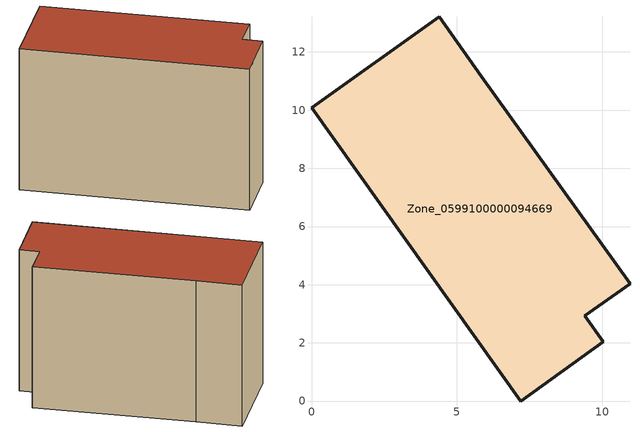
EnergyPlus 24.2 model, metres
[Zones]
Zone_0599100000094669
 floor ground (C_G): 7.19,0 0,10.07 4.4,13.21 5.84,11.16 10.95,4.04 9.4,2.93 10.04,2.04 z0
 wall outside (C_F): 0,10.07 7.19,0 10.04,2.04 9.4,2.93 10.95,4.04 5.84,11.16 4.4,13.21 0,10.07 z0:8.2
 roof outside (C_R): 10.04,2.04 9.4,2.93 10.95,4.04 5.84,11.16 4.4,13.21 0,10.07 7.19,0 z8.2
[BUILDING]
Pand.0599100000094669: North Axis=0; Terrain=City; Loads Convergence Tolerance Value=0.04; Temperature Convergence Tolerance Value=0.4; Solar Distribution=FullExterior; Maximum Number of Warmup Days=25; Minimum Number of Warmup Days=1
[Site:Location]
Rotterdam.The.Hague.AP_ZH_NLD Design_Conditions: Latitude=51.96; Longitude=4.45; Time Zone=1; Elevation=-4.5
[SITE:GROUNDTEMPERATURE:BUILDINGSURFACE]
18, 18, 18, 18, 18, 18, 18, 18, 18, 18, 18, 18
[MATERIAL] Thermal Absorptance=0.9; Solar Absorptance=0.7; Visible Absorptance=0.7
Name | Roughness | Thickness | Conductivity | Density | Specific Heat
G.TI.1975-1991 | MediumSmooth | 0.15 | 0.288461 | 540 | 1210
F.TI.1975-1991 | Rough | 0.3 | 0.230769 | 1920 | 840
R.TI.1975-1991 | MediumRough | 0.2 | 0.153846 | 1500 | 1000
[CONSTRUCTION]
C_G: G.TI.1975-1991
C_F: F.TI.1975-1991
C_R: R.TI.1975-1991
[ZONE]
Zone_0599100000094669: Type=1; Multiplier=1; Ceiling Height=Autocalculate; Volume=Autocalculate; Floor Area=autocalculate; Part of Total Floor Area=Yes
[ZONEINFILTRATION:DESIGNFLOWRATE]
Infil_Zone_0599100000094669: Zone or ZoneList or Space or SpaceList=Zone_0599100000094669; Schedule=AlwaysOn; Design Flow Rate Calculation Method=Flow/Area; Flow Rate per Floor Area=0.003; Constant Term Coefficient=1; Temperature Term Coefficient=0; Velocity Term Coefficient=0; Velocity Squared Term Coefficient=0
[HVACTEMPLATE:ZONE:IDEALLOADSAIRSYSTEM]
Zone_0599100000094669: Maximum Heating Supply Air Temperature=50; Minimum Cooling Supply Air Temperature=13; Maximum Heating Supply Air Humidity Ratio=0.0156; Minimum Cooling Supply Air Humidity Ratio=0.0077; Heating Limit=NoLimit; Cooling Limit=NoLimit; Dehumidification Control Type=ConstantSensibleHeatRatio; Cooling Sensible Heat Ratio=0.7; Dehumidification Setpoint=60; Humidification Control Type=None; Humidification Setpoint=30; Outdoor Air Method=None; Outdoor Air Flow Rate per Person=0.00944; Outdoor Air Flow Rate per Zone Floor Area=0; Outdoor Air Flow Rate per Zone=0; Demand Controlled Ventilation Type=None; Outdoor Air Economizer Type=NoEconomizer; Heat Recovery Type=None; Sensible Heat Recovery Effectiveness=0.7; Latent Heat Recovery Effectiveness=0.65
[ZONECONTROL:THERMOSTAT]
ThermostatControl_Zone_0599100000094669: Zone or ZoneList=Zone_0599100000094669; Control Type Schedule=DualSetpointControlType; Control 1=Thermostat_Zone_0599100000094669; Temperature Difference Between Cutout And Setpoint=0
[THERMOSTATSETPOINT:DUALSETPOINT]
Thermostat_Zone_0599100000094669: Heating Setpoint Temperature Schedule=HeatingSetpoint_Zone_0599100000094669; Cooling Setpoint Temperature Schedule=CoolingSetpoint_Zone_0599100000094669
[SCHEDULE:COMPACT]
HeatingSetpoint_Zone_0599100000094669: Through: 12/31, For: AllDays, Until: 24:00, 21
CoolingSetpoint_Zone_0599100000094669: Through: 12/31, For: AllDays, Until: 24:00, 24
DualSetpointControlType: Through: 12/31, For: AllDays, Until: 24:00, 4
AlwaysOn: Through: 12/31, For: AllDays, Until: 24:00, 1
